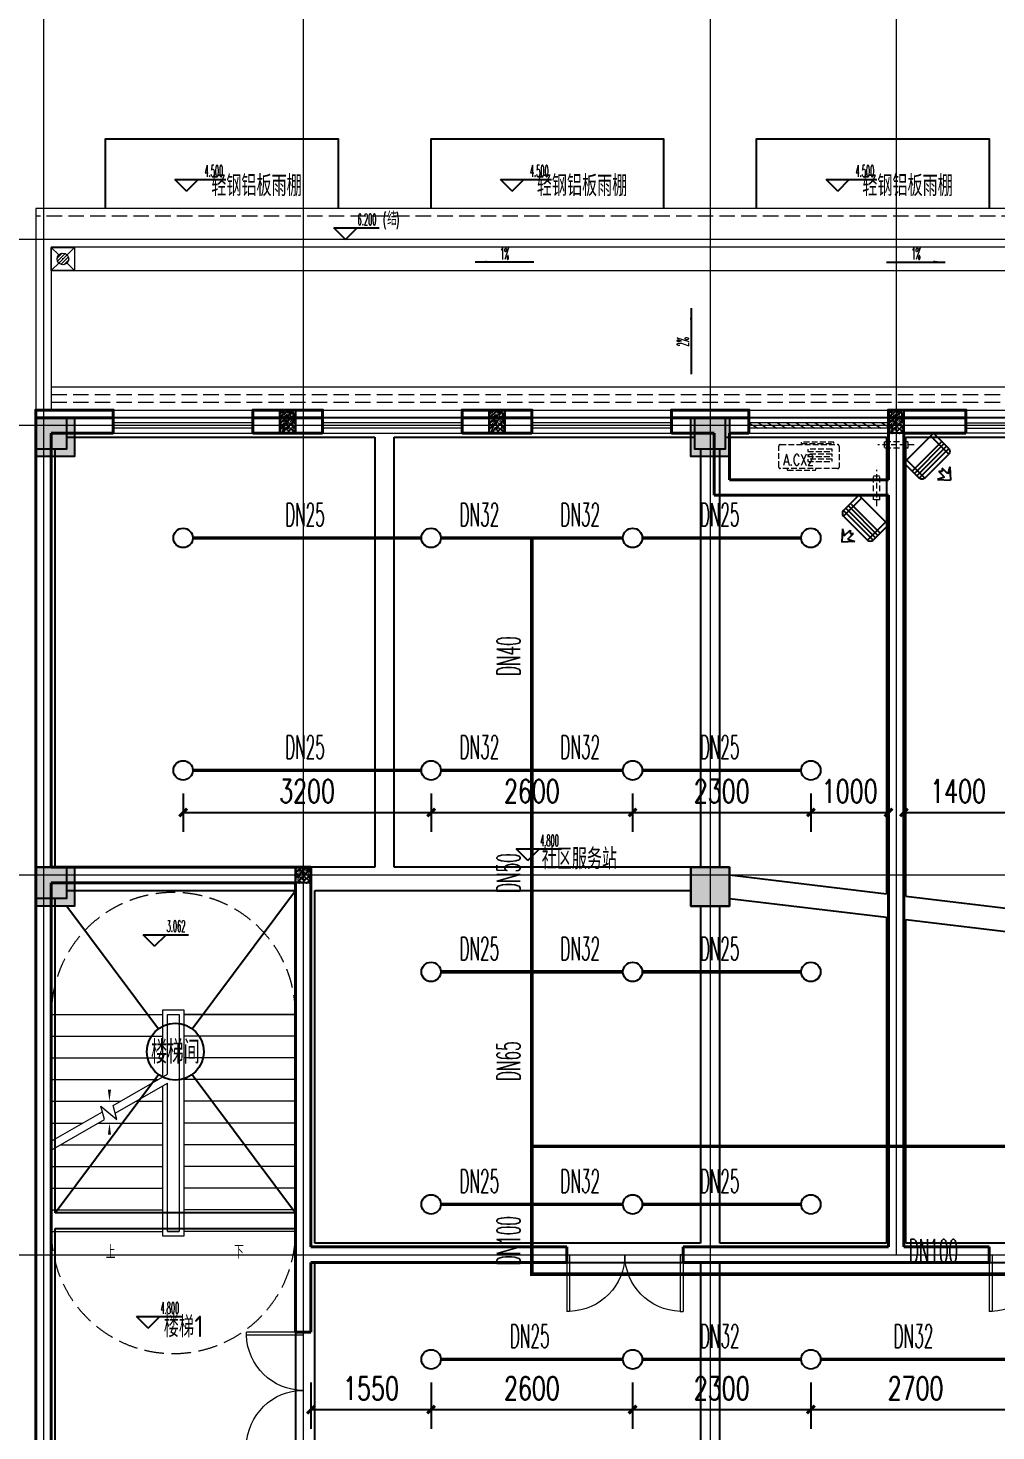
# Model space of a CAD drawing. Extents: x 1031190 to 1725648, y 733081 to 1571294.
# Drawn here: x 1112417 to 1124904, y 1060774 to 1078877 of the extents above; entities that cross this region are included whole.
import ezdxf

# ---------------------------------------------------------------- set-up
doc = ezdxf.new("R2010")
doc.units = 0
doc.header["$LTSCALE"] = 1000
doc.header["$MEASUREMENT"] = 0
for name, pattern in [('__DASH', [0.35, 0.25, -0.1]), ('ACAD_ISO10W100', [18.5, 12, -3, 0.5, -3]), ('DASH', [0.35, 0.25, -0.1]), ('DOTE', [2.42, 2, -0.2, 0.02, -0.2]), ('HIDDEN', [0.375, 0.25, -0.125])]:
    doc.linetypes.add(name, pattern=pattern)
for name, color, linetype in [('A-AC', 8, 'Continuous'), ('BEAM', 4, 'Continuous'), ('DIM_ELEV', 3, 'Continuous'), ('DIM_SYMB', 3, 'Continuous'), ('EQUIP_不分区喷淋', 7, 'Continuous'), ('PIPE-不分区喷淋', 6, 'ZP'), ('PUB_TEXT', 4, 'Continuous'), ('S-COLU-HATCH', 30, 'Continuous'), ('S-COLU-LINE1', 6, 'Continuous'), ('TEXT_不分区喷淋', 7, 'Continuous'), ('TWT_DIM', 3, 'Continuous'), ('立面', 73, 'Continuous')]:
    doc.layers.add(name, color=color, linetype=linetype)
for name, color, linetype, lineweight in [('DOTE', 19, 'DOTE', 9), ('LVTRY', 1, 'Continuous', 13), ('STAIR', 2, 'Continuous', 18), ('WALL', 9, 'Continuous', 40), ('WINDOW', 8, 'Continuous', 15), ('平面-分水线', 214, 'Continuous', 15), ('平面-排水沟', 86, 'Continuous', 15), ('平面-看线', 45, 'Continuous', 15), ('平面-空调室内机', 8, 'Continuous', 9), ('平面-空调预留孔', 8, 'Continuous', 15)]:
    doc.layers.add(name, color=color, linetype=linetype, lineweight=lineweight)
doc.styles.add('_TCH_DIM', font='SIMPLEX.shx', dxfattribs={"width": 0.6, "oblique": 10, "bigfont": 'hztxt.shx'})
doc.styles.add('_TCH_DIM_T3', font='SIMPLEX', dxfattribs={"width": 0.705882, "bigfont": 'GBCBIG'})
doc.styles.add('_TWT_PIPEDN', font='SIMPLEX.shx', dxfattribs={"width": 0.6, "oblique": 10, "height": 3, "bigfont": 'HZTXT.shx'})
doc.styles.get("Standard").update_dxf_attribs({"font": 'gbenor.shx', "bigfont": 'gbcbig.shx'})
doc.styles.add('TSSD_REIN', font='tssdeng.shx', dxfattribs={"width": 0.7, "bigfont": 'hztxt.shx'})
doc.linetypes.add('ZP', pattern='A,3,-0.2,["ZP",Standard,S=0.25,R=0,X=-0.1,Y=-0.115],-0.35', length=3.55)
doc.dimstyles.new('_TWT_ARCH&&100', dxfattribs={"dimtxt": 297.5, "dimasz": 100, "dimexe": 250, "dimexo": 300, "dimgap": 126.25, "dimtad": 1, "dimdec": 0, "dimzin": 0, "dimdsep": 46, "dimtxsty": '_TCH_DIM_T3', "dimblk": 'ARCHTICK', "dimcen": 0.09, "dimclrt": 7, "dimazin": 2, "dimtfac": 1, "dimtdec": 0, "dimtix": 1, "dimtmove": 2, "dimatfit": 3, "dimfxl": 0, "dimtolj": 1, "dimtzin": 0, "dimarcsym": 0})

# ---------------------------------------------------------------- blocks, each defined once
blk = doc.blocks.new('A$C2C0A525A')
at = {"layer": 'BEAM', "linetype": 'ByBlock'}
h = blk.add_hatch(dxfattribs=at)
h.set_pattern_fill('ARMORED', color=2, scale=10, style=0)
h.set_pattern_definition([(50, (-1641571.62, 477805.3), (71.7260183, -6.2752135), [7.5, -82.5]), (355, (-1641571.62, 477805.3), (-13.8751334, 75.2192134), [6, -66]), (100.4514, (-1641565.64, 477804.78), (57.8509382, 68.9439542), [6.374019, -70.1142112]), (46.1842, (-1641571.62, 477825.3), (106.724105, -16.5519014), [11.25, -123.75]), (96.6356, (-1641562.72, 477823.92), (93.4662706, 97.411787), [9.561029, -105.1713]), (351.1842, (-1641571.62, 477825.3), (93.4661945, 97.41186), [9, -99]), (21, (-1641561.62, 477820.3), (59.6907052, -40.261889), [7.5, -82.5]), (326, (-1641561.62, 477820.3), (24.3315332, 72.5150045), [6, -66]), (71.4514, (-1641556.644, 477816.95), (84.0222629, 32.2530497), [6.374019, -70.1142112]), (37.5, (-1641571.618, 477805.302), (1.21598553, 33.2893854), [0, -65.2, 0, -67, 0, -66.25]), (7.5, (-1641571.62, 477805.302), (26.30695374, 39.4411712), [0, -38.2, 0, -63.7, 0, -25.25]), (327.5, (-1641593.918, 477805.302), (53.3822436, -2.25548717), [0, -25, 0, -78, 0, -103.5]), (317.5, (-1641603.92, 477805.3), (58.3186169, 10.0104982), [0, -32.5, 0, -51.8, 0, -73.5]), (45, (-1641571.62, 477805.3), (-35.355339, 35.355339), [])])
h.paths.add_polyline_path([(3050, 200), (3050, -100), (3250, -100), (3250, 200)])
h = blk.add_hatch(dxfattribs=at)
h.set_pattern_fill('ARMORED', color=2, scale=10, style=0)
h.set_pattern_definition([(50, (-1638871.62, 477805.3), (71.7260183, -6.2752135), [7.5, -82.5]), (355, (-1638871.62, 477805.3), (-13.8751334, 75.2192134), [6, -66]), (100.4514, (-1638865.64, 477804.78), (57.8509382, 68.9439542), [6.374019, -70.1142112]), (46.1842, (-1638871.62, 477825.3), (106.724105, -16.5519014), [11.25, -123.75]), (96.6356, (-1638862.72, 477823.92), (93.4662706, 97.411787), [9.561029, -105.1713]), (351.1842, (-1638871.62, 477825.3), (93.4661945, 97.41186), [9, -99]), (21, (-1638861.62, 477820.3), (59.6907052, -40.261889), [7.5, -82.5]), (326, (-1638861.62, 477820.3), (24.3315332, 72.5150045), [6, -66]), (71.4514, (-1638856.644, 477816.95), (84.0222629, 32.2530497), [6.374019, -70.1142112]), (37.5, (-1638871.618, 477805.302), (1.21598553, 33.2893854), [0, -65.2, 0, -67, 0, -66.25]), (7.5, (-1638871.62, 477805.302), (26.30695374, 39.4411712), [0, -38.2, 0, -63.7, 0, -25.25]), (327.5, (-1638893.918, 477805.302), (53.3822436, -2.25548717), [0, -25, 0, -78, 0, -103.5]), (317.5, (-1638903.92, 477805.3), (58.3186169, 10.0104982), [0, -32.5, 0, -51.8, 0, -73.5]), (45, (-1638871.62, 477805.3), (-35.355339, 35.355339), [])])
h.paths.add_polyline_path([(5750, 200), (5750, -100), (5950, -100), (5950, 200)])
h = blk.add_hatch(dxfattribs=at)
h.set_pattern_fill('ARMORED', color=2, scale=10, style=0)
h.set_pattern_definition([(50, (-1633721.62, 477805.3), (71.7260183, -6.2752135), [7.5, -82.5]), (355, (-1633721.62, 477805.3), (-13.8751334, 75.2192134), [6, -66]), (100.4514, (-1633715.64, 477804.78), (57.8509382, 68.9439542), [6.374019, -70.1142112]), (46.1842, (-1633721.62, 477825.3), (106.724105, -16.5519014), [11.25, -123.75]), (96.6356, (-1633712.72, 477823.92), (93.4662706, 97.411787), [9.561029, -105.1713]), (351.1842, (-1633721.62, 477825.3), (93.4661945, 97.41186), [9, -99]), (21, (-1633711.62, 477820.3), (59.6907052, -40.261889), [7.5, -82.5]), (326, (-1633711.62, 477820.3), (24.3315332, 72.5150045), [6, -66]), (71.4514, (-1633706.644, 477816.95), (84.0222629, 32.2530497), [6.374019, -70.1142112]), (37.5, (-1633721.618, 477805.302), (1.21598553, 33.2893854), [0, -65.2, 0, -67, 0, -66.25]), (7.5, (-1633721.62, 477805.302), (26.30695374, 39.4411712), [0, -38.2, 0, -63.7, 0, -25.25]), (327.5, (-1633743.918, 477805.302), (53.3822436, -2.25548717), [0, -25, 0, -78, 0, -103.5]), (317.5, (-1633753.92, 477805.3), (58.3186169, 10.0104982), [0, -32.5, 0, -51.8, 0, -73.5]), (45, (-1633721.62, 477805.3), (-35.355339, 35.355339), [])])
h.paths.add_polyline_path([(10900, 200), (10900, -100), (11100, -100), (11100, 200)])
at = {"layer": 'BEAM', "ltscale": 10}
h = blk.add_hatch(color=256, dxfattribs=at)
h.dxf.hatch_style = 1
h.paths.add_polyline_path([(300, 100), (-100, 100), (-100, -300), (300, -300)])
h = blk.add_hatch(color=256, dxfattribs=at)
h.dxf.hatch_style = 1
h.paths.add_polyline_path([(8800, 100), (8400, 100), (8400, -300), (8800, -300)])
h = blk.add_hatch(color=256, dxfattribs=at)
h.dxf.hatch_style = 1
h.paths.add_polyline_path([(300, -5700), (-100, -5700), (-100, -6100), (300, -6100)])
at = {"layer": 'BEAM', "linetype": 'ByBlock'}
h = blk.add_hatch(dxfattribs=at)
h.set_pattern_fill('ARMORED', color=2, scale=10, style=0)
h.set_pattern_definition([(50, (-1641371.62, 472005.3), (71.7260183, -6.2752135), [7.5, -82.5]), (355, (-1641371.62, 472005.3), (-13.8751334, 75.2192134), [6, -66]), (100.4514, (-1641365.64, 472004.78), (57.8509382, 68.9439542), [6.374019, -70.1142112]), (46.1842, (-1641371.62, 472025.3), (106.724105, -16.5519014), [11.25, -123.75]), (96.6356, (-1641362.72, 472023.92), (93.4662706, 97.411787), [9.561029, -105.1713]), (351.1842, (-1641371.62, 472025.3), (93.4661945, 97.41186), [9, -99]), (21, (-1641361.62, 472020.3), (59.6907052, -40.261889), [7.5, -82.5]), (326, (-1641361.62, 472020.3), (24.3315332, 72.5150045), [6, -66]), (71.4514, (-1641356.644, 472016.95), (84.0222629, 32.2530497), [6.374019, -70.1142112]), (37.5, (-1641371.618, 472005.302), (1.21598553, 33.2893854), [0, -65.2, 0, -67, 0, -66.25]), (7.5, (-1641371.62, 472005.302), (26.30695374, 39.4411712), [0, -38.2, 0, -63.7, 0, -25.25]), (327.5, (-1641393.918, 472005.302), (53.3822436, -2.25548717), [0, -25, 0, -78, 0, -103.5]), (317.5, (-1641403.92, 472005.3), (58.3186169, 10.0104982), [0, -32.5, 0, -51.8, 0, -73.5]), (45, (-1641371.62, 472005.3), (-35.355339, 35.355339), [])])
h.paths.add_polyline_path([(3250, -5700), (3250, -5900), (3450, -5900), (3450, -5700)])
at = {"layer": 'BEAM', "ltscale": 10}
h = blk.add_hatch(color=256, dxfattribs=at)
h.dxf.hatch_style = 1
h.paths.add_polyline_path([(8850, -5700), (8350, -5700), (8350, -6200), (8850, -6200)])
at = {"layer": 'BEAM'}
for p, q in [((4400, 100), (300, 100)), ((8400, 100), (4400, 100)), ((11000, 100), (8800, 100)), ((14000, 100), (11000, 100)), ((300, -150), (4275, -150)), ((4275, -150), (4275, -5700)), ((4525, -150), (8400, -150)), ((4525, -5700), (4525, -150)), ((8800, -150), (10875, -150)), ((10875, -150), (10875, -6042)), ((11125, -150), (13875, -150)), ((11125, -6072), (11125, -150)), ((-100, -300), (-100, -5700)), ((150, -5700), (150, -300)), ((8475, -300), (8475, -5700)), ((8725, -5700), (8725, -300)), ((3375, -5700), (300, -5700)), ((4275, -5700), (3375, -5700)), ((8350, -5700), (4525, -5700)), ((8850, -5799), (10875, -6042)), ((-100, -6100), (-100, -10260)), ((150, -10160), (150, -6100)), ((300, -6000), (3250, -6000)), ((1919, -7786), (3250, -6000)), ((3250, -6000), (3250, -10160)), ((3500, -6000), (4400, -6000)), ((3500, -10260), (3500, -6000)), ((4400, -6000), (8350, -6000)), ((8850, -6101), (10875, -6345)), ((11125, -6072), (13875, -6403)), ((300, -6200), (1482, -7786)), ((8475, -6200), (8475, -10550)), ((8725, -10550), (8725, -6200)), ((10875, -6345), (10875, -10550)), ((11125, -10550), (11125, -6375)), ((11125, -6375), (13875, -6705)), ((151, -10160), (1482, -8374)), ((1919, -8374), (3250, -10160)), ((-100, -10260), (-100, -13100)), ((3250, -10160), (150, -10160)), ((3500, -10550), (3500, -10260)), ((150, -13100), (150, -10360)), ((150, -10360), (3250, -10360)), ((3250, -10360), (3250, -10700)), ((8475, -10550), (3500, -10550)), ((10875, -10550), (8725, -10550)), ((13875, -10550), (11125, -10550)), ((3250, -10700), (3250, -13250)), ((3500, -13250), (3500, -10800)), ((3500, -10800), (8475, -10800)), ((8475, -10800), (8475, -13100)), ((8725, -13100), (8725, -10800)), ((8725, -10800), (11000, -10800)), ((11000, -10800), (14000, -10800))]:
    blk.add_line(p, q, dxfattribs=at)
at = {"layer": 'BEAM', "color": 2, "linetype": 'ByBlock'}
for points in [[(3050, 200), (3250, 200), (3250, -100), (3050, -100)], [(5750, 200), (5950, 200), (5950, -100), (5750, -100)], [(10900, 200), (11100, 200), (11100, -100), (10900, -100)], [(3250, -5700), (3450, -5700), (3450, -5900), (3250, -5900)]]:
    blk.add_lwpolyline(points, close=True, dxfattribs=at)
at = {"layer": 'BEAM'}
for points in [[(300, 100), (-100, 100), (-100, -300), (300, -300)], [(8800, 100), (8400, 100), (8400, -300), (8800, -300)], [(300, -5700), (-100, -5700), (-100, -6100), (300, -6100)], [(8850, -5700), (8350, -5700), (8350, -6200), (8850, -6200)]]:
    blk.add_lwpolyline(points, close=True, dxfattribs=at)
blk.add_circle((1700, -8080), 367, dxfattribs=at)
at = {"layer": 'BEAM', "style": 'TSSD_REIN', "width": 0.7}
blk.add_text('楼梯间', height=300, dxfattribs=at).set_placement((1386, -8234))
blk = doc.blocks.new('QER5Y5WE3')
for p, q in [((-194, 188), (-1, 388)), ((72, 389), (-156, 153)), ((389, 14), (0, 389)), ((72, 389), (387, 86)), ((236, 408), (404, 419)), ((326, 383), (236, 408)), ((326, 383), (253, 308)), ((399, 251), (404, 419)), ((194, -188), (-194, 188)), ((292, -73), (-90, 296)), ((321, -43), (-61, 326)), ((360, -17), (-29, 359)), ((297, 307), (253, 308)), ((299, 264), (297, 307)), ((372, 340), (299, 264)), ((399, 251), (372, 340)), ((387, 86), (159, -151)), ((388, 13), (194, -188))]:
    blk.add_line(p, q)
for centre, start, end in [((36, 352), 46.0154, 136.0154), ((351, 49), 316.0154, 46.0154)]:
    blk.add_arc(centre, 51.3, start, end)
blk = doc.blocks.new('dongkong')
at = {"layer": '平面-空调预留孔', "linetype": 'HIDDEN', "ltscale": 0.3}
for p, q in [((-603836, 210821), (-603836, 210511)), ((-603836, 210821), (-603756, 210821)), ((-603796, 210900), (-603796, 210431)), ((-603756, 210821), (-603756, 210511))]:
    blk.add_line(p, q, dxfattribs=at)
blk.add_lwpolyline([(-603756, 210511), (-603836, 210511)], dxfattribs=at)
blk = doc.blocks.new('$lvtry$00000171')
for p, q in [((-74, 11), (-11, 74)), ((-70, -27), (27, 70)), ((-53, -53), (53, 53)), ((-27, -70), (70, 27)), ((11, -74), (74, -11))]:
    blk.add_line(p, q)
blk.add_circle((0, 0), 75)
blk.add_point((0, 0))
blk = doc.blocks.new('R5T6Y7TRF')
at = {"layer": '平面-分水线', "elevation": -134}
blk.add_lwpolyline([(392485, -26438), (392785, -26438), (392785, -26738), (392485, -26738)], close=True, dxfattribs=at)
for points in [[(392485, -26438), (392582, -26534)], [(392688, -26534), (392785, -26438)], [(392485, -26738), (392593, -26629)], [(392676, -26629), (392785, -26738)]]:
    blk.add_lwpolyline(points, dxfattribs=at)
at = {"layer": 'LVTRY'}
blk.add_blockref('$lvtry$00000171', (392635, -26588, -134), dxfattribs=at)
blk = doc.blocks.new('ferre')
at = {"layer": '平面-空调预留孔', "linetype": 'DASH', "ltscale": 0.3}
for p, q in [((93393, 115403), (93393, 115393)), ((93403, 115383), (93756, 115383)), ((93766, 115393), (93766, 115403))]:
    blk.add_line(p, q, dxfattribs=at)
blk.add_lwpolyline([(94046, 115403), (93306, 115403, -0.414214), (93286, 115423), (93286, 115693, -0.414214), (93306, 115713), (94046, 115713, -0.414214), (94066, 115693), (94066, 115423, -0.414214)], format="xyb", close=True, dxfattribs=at)
for points in [[(93997, 115743), (93577, 115743), (93577, 115727), (93997, 115727)], [(93975, 115655), (93660, 115655), (93660, 115626), (93975, 115626)], [(93975, 115589), (93660, 115589), (93660, 115560), (93975, 115560)], [(93975, 115523), (93660, 115523), (93660, 115494), (93975, 115494)]]:
    blk.add_lwpolyline(points, close=True, dxfattribs=at)
for centre, start, end in [((93403, 115393), 180, 270), ((93756, 115393), 270, 0)]:
    blk.add_arc(centre, 10, start, end, dxfattribs=at)
at = {"layer": '平面-空调预留孔', "linetype": 'DASH', "ltscale": 0.3, "style": '_TCH_DIM', "width": 0.705882}
blk.add_text('A.CX2', height=146.9, dxfattribs=at).set_placement((93345, 115443))
blk = doc.blocks.new('fergve')
blk.add_blockref('ferre', (25670, -60416))
blk = doc.blocks.new('rewerwer')
at = {"layer": 'S-COLU-HATCH'}
h = blk.add_hatch(color=8, dxfattribs=at)
h.dxf.hatch_style = 1
h.paths.add_polyline_path([(1293088, 1151056), (1293588, 1151056), (1293588, 1150556), (1293088, 1150556)])
h = blk.add_hatch(color=8, dxfattribs=at)
h.dxf.hatch_style = 1
h.paths.add_polyline_path([(1301538, 1151056), (1302038, 1151056), (1302038, 1150556), (1301538, 1150556)])
h = blk.add_hatch(color=8, dxfattribs=at)
h.dxf.hatch_style = 1
h.paths.add_polyline_path([(1293088, 1145256), (1293588, 1145256), (1293588, 1144756), (1293088, 1144756)])
h = blk.add_hatch(color=8, dxfattribs=at)
h.dxf.hatch_style = 1
h.paths.add_polyline_path([(1301538, 1145256), (1302038, 1145256), (1302038, 1144756), (1301538, 1144756)])
at = {"layer": 'S-COLU-LINE1', "color": 8}
for points in [[(1293088, 1151056), (1293588, 1151056), (1293588, 1150556), (1293088, 1150556)], [(1301538, 1151056), (1302038, 1151056), (1302038, 1150556), (1301538, 1150556)], [(1293088, 1145256), (1293588, 1145256), (1293588, 1144756), (1293088, 1144756)], [(1301538, 1145256), (1302038, 1145256), (1302038, 1144756), (1301538, 1144756)]]:
    blk.add_lwpolyline(points, close=True, dxfattribs=at)
blk = doc.blocks.new('_ArchTick')
at = {"color": 0, "linetype": 'ByBlock', "const_width": 0.4}
blk.add_lwpolyline([(-0.5, -0.5), (0.5, 0.5)], dxfattribs=at)
blk = doc.blocks.new('*D572')
at = {"layer": 'Defpoints', "color": 0}
for p in [(1123717, 1069298), (1125117, 1069298), (1125117, 1068755)]:
    blk.add_point(p, dxfattribs=at)
at = {"layer": 'TWT_DIM', "color": 0, "lineweight": -2}
for p, q in [((1123717, 1068998), (1123717, 1068505)), ((1125117, 1068998), (1125117, 1068505)), ((1123717, 1068755), (1125117, 1068755))]:
    blk.add_line(p, q, dxfattribs=at)
at = {"layer": 'TWT_DIM', "color": 0, "lineweight": -2, "xscale": 100, "yscale": 100, "zscale": 100, "rotation": 180}
blk.add_blockref('_ArchTick', (1123717, 1068755), dxfattribs=at)
at = {"layer": 'TWT_DIM', "color": 0, "lineweight": -2, "xscale": 100, "yscale": 100, "zscale": 100}
blk.add_blockref('_ArchTick', (1125117, 1068755), dxfattribs=at)
at = {"layer": 'TWT_DIM', "color": 7, "insert": (1124417, 1069030), "char_height": 297.5, "attachment_point": 5, "style": '_TCH_DIM_T3'}
blk.add_mtext('\\A1;1400', dxfattribs=at)
blk = doc.blocks.new('*D637')
at = {"layer": 'Defpoints', "color": 0}
for p in [(1114417, 1069298), (1117617, 1069298), (1117617, 1068755)]:
    blk.add_point(p, dxfattribs=at)
at = {"layer": 'TWT_DIM', "color": 0, "lineweight": -2}
for p, q in [((1114417, 1068998), (1114417, 1068505)), ((1117617, 1068998), (1117617, 1068505)), ((1114417, 1068755), (1117617, 1068755))]:
    blk.add_line(p, q, dxfattribs=at)
at = {"layer": 'TWT_DIM', "color": 0, "lineweight": -2, "xscale": 100, "yscale": 100, "zscale": 100, "rotation": 180}
blk.add_blockref('_ArchTick', (1114417, 1068755), dxfattribs=at)
at = {"layer": 'TWT_DIM', "color": 0, "lineweight": -2, "xscale": 100, "yscale": 100, "zscale": 100}
blk.add_blockref('_ArchTick', (1117617, 1068755), dxfattribs=at)
at = {"layer": 'TWT_DIM', "color": 7, "insert": (1116017, 1069030), "char_height": 297.5, "attachment_point": 5, "style": '_TCH_DIM_T3'}
blk.add_mtext('\\A1;3200', dxfattribs=at)
blk = doc.blocks.new('*D638')
at = {"layer": 'Defpoints', "color": 0}
for p in [(1117617, 1069298), (1120217, 1069298), (1120217, 1068755)]:
    blk.add_point(p, dxfattribs=at)
at = {"layer": 'TWT_DIM', "color": 0, "lineweight": -2}
for p, q in [((1117617, 1068998), (1117617, 1068505)), ((1120217, 1068998), (1120217, 1068505)), ((1117617, 1068755), (1120217, 1068755))]:
    blk.add_line(p, q, dxfattribs=at)
at = {"layer": 'TWT_DIM', "color": 0, "lineweight": -2, "xscale": 100, "yscale": 100, "zscale": 100, "rotation": 180}
blk.add_blockref('_ArchTick', (1117617, 1068755), dxfattribs=at)
at = {"layer": 'TWT_DIM', "color": 0, "lineweight": -2, "xscale": 100, "yscale": 100, "zscale": 100}
blk.add_blockref('_ArchTick', (1120217, 1068755), dxfattribs=at)
at = {"layer": 'TWT_DIM', "color": 7, "insert": (1118917, 1069030), "char_height": 297.5, "attachment_point": 5, "style": '_TCH_DIM_T3'}
blk.add_mtext('\\A1;2600', dxfattribs=at)
blk = doc.blocks.new('*D639')
at = {"layer": 'Defpoints', "color": 0}
for p in [(1120217, 1069298), (1122517, 1069298), (1122517, 1068755)]:
    blk.add_point(p, dxfattribs=at)
at = {"layer": 'TWT_DIM', "color": 0, "lineweight": -2}
for p, q in [((1120217, 1068998), (1120217, 1068505)), ((1122517, 1068998), (1122517, 1068505)), ((1120217, 1068755), (1122517, 1068755))]:
    blk.add_line(p, q, dxfattribs=at)
at = {"layer": 'TWT_DIM', "color": 0, "lineweight": -2, "xscale": 100, "yscale": 100, "zscale": 100, "rotation": 180}
blk.add_blockref('_ArchTick', (1120217, 1068755), dxfattribs=at)
at = {"layer": 'TWT_DIM', "color": 0, "lineweight": -2, "xscale": 100, "yscale": 100, "zscale": 100}
blk.add_blockref('_ArchTick', (1122517, 1068755), dxfattribs=at)
at = {"layer": 'TWT_DIM', "color": 7, "insert": (1121367, 1069030), "char_height": 297.5, "attachment_point": 5, "style": '_TCH_DIM_T3'}
blk.add_mtext('\\A1;2300', dxfattribs=at)
blk = doc.blocks.new('*D640')
at = {"layer": 'Defpoints', "color": 0}
for p in [(1122517, 1069298), (1123517, 1069298), (1123517, 1068755)]:
    blk.add_point(p, dxfattribs=at)
at = {"layer": 'TWT_DIM', "color": 0, "lineweight": -2}
for p, q in [((1122517, 1068998), (1122517, 1068505)), ((1123517, 1068998), (1123517, 1068505)), ((1122517, 1068755), (1123517, 1068755))]:
    blk.add_line(p, q, dxfattribs=at)
at = {"layer": 'TWT_DIM', "color": 0, "lineweight": -2, "xscale": 100, "yscale": 100, "zscale": 100, "rotation": 180}
blk.add_blockref('_ArchTick', (1122517, 1068755), dxfattribs=at)
at = {"layer": 'TWT_DIM', "color": 0, "lineweight": -2, "xscale": 100, "yscale": 100, "zscale": 100}
blk.add_blockref('_ArchTick', (1123517, 1068755), dxfattribs=at)
at = {"layer": 'TWT_DIM', "color": 7, "insert": (1123017, 1069030), "char_height": 297.5, "attachment_point": 5, "style": '_TCH_DIM_T3'}
blk.add_mtext('\\A1;1000', dxfattribs=at)
blk = doc.blocks.new('*D658')
at = {"layer": 'Defpoints', "color": 0}
for p in [(1116067, 1061698), (1117617, 1061698), (1117617, 1061050)]:
    blk.add_point(p, dxfattribs=at)
at = {"layer": 'TWT_DIM', "color": 0, "lineweight": -2}
for p, q in [((1116067, 1061398), (1116067, 1060800)), ((1117617, 1061398), (1117617, 1060800)), ((1116067, 1061050), (1117617, 1061050))]:
    blk.add_line(p, q, dxfattribs=at)
at = {"layer": 'TWT_DIM', "color": 0, "lineweight": -2, "xscale": 100, "yscale": 100, "zscale": 100, "rotation": 180}
blk.add_blockref('_ArchTick', (1116067, 1061050), dxfattribs=at)
at = {"layer": 'TWT_DIM', "color": 0, "lineweight": -2, "xscale": 100, "yscale": 100, "zscale": 100}
blk.add_blockref('_ArchTick', (1117617, 1061050), dxfattribs=at)
at = {"layer": 'TWT_DIM', "color": 7, "insert": (1116842, 1061325), "char_height": 297.5, "attachment_point": 5, "style": '_TCH_DIM_T3'}
blk.add_mtext('\\A1;1550', dxfattribs=at)
blk = doc.blocks.new('*D659')
at = {"layer": 'Defpoints', "color": 0}
for p in [(1117617, 1061698), (1120217, 1061698), (1120217, 1061050)]:
    blk.add_point(p, dxfattribs=at)
at = {"layer": 'TWT_DIM', "color": 0, "lineweight": -2}
for p, q in [((1117617, 1061398), (1117617, 1060800)), ((1120217, 1061398), (1120217, 1060800)), ((1117617, 1061050), (1120217, 1061050))]:
    blk.add_line(p, q, dxfattribs=at)
at = {"layer": 'TWT_DIM', "color": 0, "lineweight": -2, "xscale": 100, "yscale": 100, "zscale": 100, "rotation": 180}
blk.add_blockref('_ArchTick', (1117617, 1061050), dxfattribs=at)
at = {"layer": 'TWT_DIM', "color": 0, "lineweight": -2, "xscale": 100, "yscale": 100, "zscale": 100}
blk.add_blockref('_ArchTick', (1120217, 1061050), dxfattribs=at)
at = {"layer": 'TWT_DIM', "color": 7, "insert": (1118917, 1061325), "char_height": 297.5, "attachment_point": 5, "style": '_TCH_DIM_T3'}
blk.add_mtext('\\A1;2600', dxfattribs=at)
blk = doc.blocks.new('*D660')
at = {"layer": 'Defpoints', "color": 0}
for p in [(1120217, 1061698), (1122517, 1061698), (1122517, 1061050)]:
    blk.add_point(p, dxfattribs=at)
at = {"layer": 'TWT_DIM', "color": 0, "lineweight": -2}
for p, q in [((1120217, 1061398), (1120217, 1060800)), ((1122517, 1061398), (1122517, 1060800)), ((1120217, 1061050), (1122517, 1061050))]:
    blk.add_line(p, q, dxfattribs=at)
at = {"layer": 'TWT_DIM', "color": 0, "lineweight": -2, "xscale": 100, "yscale": 100, "zscale": 100, "rotation": 180}
blk.add_blockref('_ArchTick', (1120217, 1061050), dxfattribs=at)
at = {"layer": 'TWT_DIM', "color": 0, "lineweight": -2, "xscale": 100, "yscale": 100, "zscale": 100}
blk.add_blockref('_ArchTick', (1122517, 1061050), dxfattribs=at)
at = {"layer": 'TWT_DIM', "color": 7, "insert": (1121367, 1061325), "char_height": 297.5, "attachment_point": 5, "style": '_TCH_DIM_T3'}
blk.add_mtext('\\A1;2300', dxfattribs=at)
blk = doc.blocks.new('*D661')
at = {"layer": 'Defpoints', "color": 0}
for p in [(1122517, 1061698), (1125217, 1061698), (1125217, 1061050)]:
    blk.add_point(p, dxfattribs=at)
at = {"layer": 'TWT_DIM', "color": 0, "lineweight": -2}
for p, q in [((1122517, 1061398), (1122517, 1060800)), ((1125217, 1061398), (1125217, 1060800)), ((1122517, 1061050), (1125217, 1061050))]:
    blk.add_line(p, q, dxfattribs=at)
at = {"layer": 'TWT_DIM', "color": 0, "lineweight": -2, "xscale": 100, "yscale": 100, "zscale": 100, "rotation": 180}
blk.add_blockref('_ArchTick', (1122517, 1061050), dxfattribs=at)
at = {"layer": 'TWT_DIM', "color": 0, "lineweight": -2, "xscale": 100, "yscale": 100, "zscale": 100}
blk.add_blockref('_ArchTick', (1125217, 1061050), dxfattribs=at)
at = {"layer": 'TWT_DIM', "color": 7, "insert": (1123867, 1061325), "char_height": 297.5, "attachment_point": 5, "style": '_TCH_DIM_T3'}
blk.add_mtext('\\A1;2700', dxfattribs=at)
blk = doc.blocks.new('$TwtSys$00000125')
blk.add_circle((0, 0, 0), 1)
blk = doc.blocks.new('$DorLib2D$00000002')
for p, q in [((-0.5, 0), (-0.5, 0.4875)), ((-0.475, 0.4875), (-0.5, 0.4875)), ((-0.475, 0), (-0.475, 0.4875)), ((0.475, 0), (0.475, 0.4875)), ((0.475, 0.4875), (0.5, 0.4875)), ((0.5, 0), (0.5, 0.4875)), ((-0.5, 0), (-0.475, 0)), ((0.5, 0), (0.475, 0))]:
    blk.add_line(p, q)
at = {"lineweight": 13}
for centre, start, end in [((-0.4875, 0), 0, 88.53072), ((0.4875, 0), 91.46928, 180)]:
    blk.add_arc(centre, 0.4875, start, end, dxfattribs=at)
blk = doc.blocks.new('$WINLIB2D$00000001')
at = {"color": 0}
for points in [[(-0.5, 0.5), (-0.5, -0.5)], [(-0.5, 0.5), (0.5, 0.5)], [(0.5, -0.5), (0.5, 0.5)], [(0.5, 0.167), (-0.5, 0.167)], [(0.5, -0.167), (-0.5, -0.167)], [(-0.5, -0.5), (0.5, -0.5)]]:
    blk.add_lwpolyline(points, dxfattribs=at)
blk = doc.blocks.new('$WINLIB2D$00000039')
at = {"color": 0}
for points in [[(-0.5, 0.5), (-0.5, -0.5)], [(0.5, 0.5), (-0.5, 0.5)], [(0.5, -0.5), (0.5, 0.5)], [(-0.5, 0.167), (0.5, 0.167)], [(-0.384, -0.167), (-0.448, 0.167)], [(-0.316, -0.167), (-0.38, 0.167)], [(-0.248, -0.167), (-0.312, 0.167)], [(-0.18, -0.167), (-0.244, 0.167)], [(-0.112, -0.167), (-0.176, 0.167)], [(-0.044, -0.167), (-0.108, 0.167)], [(0.024, -0.167), (-0.04, 0.167)], [(0.092, -0.167), (0.028, 0.167)], [(0.16, -0.167), (0.096, 0.167)], [(0.228, -0.167), (0.164, 0.167)], [(0.296, -0.167), (0.232, 0.167)], [(0.364, -0.167), (0.3, 0.167)], [(0.432, -0.167), (0.368, 0.167)], [(0.5, -0.167), (0.436, 0.167)], [(-0.452, -0.167), (-0.5, 0.084)], [(-0.5, -0.167), (0.5, -0.167)], [(0.5, -0.5), (-0.5, -0.5)]]:
    blk.add_lwpolyline(points, dxfattribs=at)

msp = doc.modelspace()

# ---------------------------------------------------------------- hatches: boundary and pattern name
at = {"layer": 'DIM_SYMB'}
for points in [[(1118185.6, 1075855.9), (1118335.6, 1075855.9), (1118335.6, 1075875.9)], [(1124248.3, 1075855.9), (1124098.3, 1075855.9), (1124098.3, 1075875.9)], [(1120975.9, 1075264.7), (1120975.9, 1075114.7), (1120955.9, 1075114.7)]]:
    msp.add_hatch(color=8, dxfattribs=at).paths.add_polyline_path(points)
at = {"layer": 'PIPE-不分区喷淋'}
for points in [[(1118917, 1062797.8), (1118917, 1062775.3), (1118894.5, 1062775.3)], [(1118917, 1062797.8), (1118894.5, 1062797.8), (1118894.5, 1062775.3)]]:
    msp.add_hatch(color=256, dxfattribs=at).paths.add_polyline_path(points)

# ---------------------------------------------------------------- linework, layer by layer
at = {"layer": 'DIM_ELEV', "color": 8}
for p, q in [((1114462.6, 1076773.2), (1114312.6, 1076923.2)), ((1114312.6, 1076923.2), (1114968.6, 1076923.2)), ((1114462.6, 1076773.2), (1114612.6, 1076923.2)), ((1118662.6, 1076773.2), (1118512.6, 1076923.2)), ((1118512.6, 1076923.2), (1119168.6, 1076923.2)), ((1118662.6, 1076773.2), (1118812.6, 1076923.2)), ((1122862.6, 1076773.2), (1122712.6, 1076923.2)), ((1122712.6, 1076923.2), (1123368.6, 1076923.2)), ((1122862.6, 1076773.2), (1123012.6, 1076923.2)), ((1116512.8, 1076147.8), (1116362.8, 1076297.8)), ((1116362.8, 1076297.8), (1116947.4, 1076297.8)), ((1116512.8, 1076147.8), (1116662.8, 1076297.8)), ((1118864.8, 1068133.7), (1118714.8, 1068283.7)), ((1118714.8, 1068283.7), (1119299.4, 1068283.7)), ((1118864.8, 1068133.7), (1119014.8, 1068283.7)), ((1114050.4, 1067027.9), (1113900.4, 1067177.9)), ((1113900.4, 1067177.9), (1114484.9, 1067177.9)), ((1114050.4, 1067027.9), (1114200.4, 1067177.9)), ((1113966.4, 1062101.1), (1113816.4, 1062251.1)), ((1113816.4, 1062251.1), (1114400.9, 1062251.1)), ((1113966.4, 1062101.1), (1114116.4, 1062251.1))]:
    msp.add_line(p, q, dxfattribs=at)
at = {"layer": 'DIM_SYMB', "color": 8}
for points in [[(1118940.7, 1075855.9), (1118185.6, 1075855.9)], [(1123493.3, 1075855.9), (1124248.3, 1075855.9)], [(1120975.9, 1074412.3), (1120975.9, 1075264.7)]]:
    msp.add_lwpolyline(points, dxfattribs=at)
for points in [[(1115117, 1063207.8, 0, 0, 0), (1115117, 1066997.8, 0, 0, 0), (1113467, 1066997.8, 0, 0, 0), (1113467, 1065027.8, 0, 40, 0), (1113467, 1065177.8, 0, 0, 0)], [(1113467, 1063207.8, 0, 0, 0), (1113467, 1064747.8, 0, 40, 0), (1113467, 1064597.8, 0, 0, 0)]]:
    msp.add_lwpolyline(points, format="xyseb", dxfattribs=at)
at = {"layer": 'DOTE', "linetype": 'ACAD_ISO10W100', "ltscale": 100}
for p, q in [((1112617, 1080847.8), (1112617, 1057147.8)), ((1115967, 1080847.8), (1115967, 1057147.8)), ((1121217, 1080847.8), (1121217, 1057147.8)), ((1123617, 1080847.8), (1123617, 1063047.8)), ((1187717, 1076147.8), (1110440.6, 1076147.8)), ((1147017, 1073747.8), (1110440.6, 1073747.8)), ((1129617, 1067947.8), (1110440.6, 1067947.8)), ((1110440.6, 1063047.8), (1143267, 1063047.8))]:
    msp.add_line(p, q, dxfattribs=at)
at = {"layer": 'PIPE-不分区喷淋', "const_width": 45}
for points in [[(1114542, 1072297.8), (1117492, 1072297.8)], [(1117742, 1072297.8), (1118917, 1072297.8)], [(1118917, 1072297.8), (1118917, 1069297.8)], [(1118917, 1072297.8), (1120092, 1072297.8)], [(1120342, 1072297.8), (1122392, 1072297.8)], [(1114542, 1069297.8), (1117492, 1069297.8)], [(1117742, 1069297.8), (1118917, 1069297.8)], [(1118917, 1069297.8), (1118917, 1066697.8)], [(1118917, 1069297.8), (1120092, 1069297.8)], [(1120342, 1069297.8), (1122392, 1069297.8)], [(1117742, 1066697.8), (1118917, 1066697.8)], [(1118917, 1066697.8), (1118917, 1064447.8)], [(1118917, 1066697.8), (1120092, 1066697.8)], [(1120342, 1066697.8), (1122392, 1066697.8)], [(1118917, 1064447.8), (1118917, 1063697.8)], [(1134692, 1064447.8), (1118917, 1064447.8)], [(1117742, 1063697.8), (1118917, 1063697.8)], [(1118917, 1063697.8), (1120092, 1063697.8)], [(1118917, 1063697.8), (1118917, 1062797.8)], [(1122392, 1063697.8), (1120342, 1063697.8)], [(1118917, 1062797.8), (1129317, 1062797.8)], [(1117742, 1061697.8), (1120092, 1061697.8)], [(1120342, 1061697.8), (1122392, 1061697.8)], [(1122642, 1061697.8), (1125092, 1061697.8)]]:
    msp.add_lwpolyline(points, dxfattribs=at)
at = {"layer": 'STAIR', "color": 8}
for p, q in [((1115867, 1067847.8), (1112717, 1067847.8)), ((1112717, 1067847.8), (1112717, 1066147.8)), ((1115867, 1066147.8), (1115867, 1067847.8)), ((1112717, 1064512.5), (1112717, 1066147.8)), ((1112717, 1066147.8), (1114157, 1066147.8)), ((1112717, 1066147.8), (1114157, 1066147.8)), ((1114157, 1065343.9), (1114157, 1066207.8)), ((1114157, 1066207.8), (1114427, 1066207.8)), ((1114217, 1065378.5), (1114217, 1066147.8)), ((1114217, 1065378.5), (1114217, 1066147.8)), ((1114217, 1066147.8), (1114367, 1066147.8)), ((1114217, 1066147.8), (1114367, 1066147.8)), ((1114367, 1066147.8), (1114367, 1063347.8)), ((1114367, 1066147.8), (1114367, 1063347.8)), ((1114427, 1066207.8), (1114427, 1063287.8)), ((1115867, 1066147.8), (1114427, 1066147.8)), ((1114427, 1066147.8), (1115867, 1066147.8)), ((1115867, 1066147.8), (1115867, 1063347.8)), ((1112717, 1065867.8), (1114157, 1065867.8)), ((1115867, 1065867.8), (1114427, 1065867.8)), ((1112717, 1065587.8), (1114157, 1065587.8)), ((1115867, 1065587.8), (1114427, 1065587.8)), ((1113514.1, 1064972.7), (1114217, 1065378.5)), ((1112717, 1065307.8), (1114094.4, 1065307.8)), ((1113540.9, 1064872.7), (1114217, 1065263.1)), ((1114157, 1063287.8), (1114157, 1065228.4)), ((1114217, 1063347.8), (1114217, 1065263.1)), ((1114217, 1063347.8), (1114217, 1065263.1)), ((1115867, 1065307.8), (1114427, 1065307.8)), ((1112717, 1065027.8), (1113609.5, 1065027.8)), ((1113809.5, 1065027.8), (1114157, 1065027.8)), ((1115867, 1065027.8), (1114427, 1065027.8)), ((1112717, 1064512.5), (1113375.8, 1064892.9)), ((1113402.6, 1064792.9), (1113356.4, 1064965.2)), ((1113356.4, 1064965.2), (1113562.4, 1064792.3)), ((1113562.4, 1064792.3), (1113514.1, 1064972.7)), ((1112717, 1064397), (1113402.6, 1064792.9)), ((1112717, 1064747.8), (1113124.5, 1064747.8)), ((1113324.5, 1064747.8), (1114157, 1064747.8)), ((1115867, 1064747.8), (1114427, 1064747.8)), ((1112839.5, 1064467.8), (1114157, 1064467.8)), ((1115867, 1064467.8), (1114427, 1064467.8)), ((1112717, 1063347.8), (1112717, 1064397)), ((1112717, 1064187.8), (1114157, 1064187.8)), ((1115867, 1064187.8), (1114427, 1064187.8)), ((1112717, 1063907.8), (1114157, 1063907.8)), ((1115867, 1063907.8), (1114427, 1063907.8)), ((1112717, 1063627.8), (1114157, 1063627.8)), ((1115867, 1063627.8), (1114427, 1063627.8)), ((1112717, 1063347.8), (1114157, 1063347.8)), ((1114427, 1063287.8), (1114157, 1063287.8)), ((1114367, 1063347.8), (1114217, 1063347.8)), ((1114217, 1063347.8), (1114367, 1063347.8)), ((1115867, 1063347.8), (1114427, 1063347.8))]:
    msp.add_line(p, q, dxfattribs=at)
at = {"layer": 'STAIR', "color": 8, "linetype": '__DASH'}
for centre, start, end in [((1114292, 1066147.8), 0, 180.00244), ((1114292, 1063347.8), 180, 0)]:
    msp.add_arc(centre, 1575, start, end, dxfattribs=at)
at = {"layer": 'WALL', "color": 8}
for p, q in [((1112517, 1067947.8), (1112517, 1073847.8)), ((1113517, 1073847.8), (1112517, 1073847.8)), ((1113517, 1073647.8), (1113517, 1073847.8)), ((1116217, 1073847.8), (1115317, 1073847.8)), ((1115317, 1073847.8), (1115317, 1073647.8)), ((1116217, 1073647.8), (1116217, 1073847.8)), ((1118917, 1073847.8), (1118017, 1073847.8)), ((1118017, 1073847.8), (1118017, 1073647.8)), ((1118917, 1073647.8), (1118917, 1073847.8)), ((1121367, 1073847.8), (1120717, 1073847.8)), ((1120717, 1073847.8), (1120717, 1073647.8)), ((1121717, 1073847.8), (1121367, 1073847.8)), ((1121717, 1073647.8), (1121717, 1073847.8)), ((1123617, 1073847.8), (1123517, 1073847.8)), ((1123517, 1073847.8), (1123517, 1073647.8)), ((1124517, 1073847.8), (1123617, 1073847.8)), ((1124517, 1073647.8), (1124517, 1073847.8)), ((1112717, 1068047.8), (1112717, 1073647.8)), ((1112717, 1073647.8), (1113517, 1073647.8)), ((1115317, 1073647.8), (1116217, 1073647.8)), ((1118017, 1073647.8), (1118917, 1073647.8)), ((1120717, 1073647.8), (1121267, 1073647.8)), ((1121267, 1072847.8), (1121267, 1073647.8)), ((1121467, 1073647.8), (1121717, 1073647.8)), ((1121467, 1073047.8), (1121467, 1073647.8)), ((1123517, 1073647.8), (1123517, 1073047.8)), ((1123717, 1073647.8), (1123717, 1072947.8)), ((1123717, 1073647.8), (1124517, 1073647.8)), ((1121467, 1073047.8), (1123517, 1073047.8)), ((1121267, 1072847.8), (1123517, 1072847.8)), ((1123517, 1072847.8), (1123517, 1063147.8)), ((1123717, 1072947.8), (1123717, 1063147.8)), ((1112517, 1060247.8), (1112517, 1067947.8)), ((1112717, 1068047.8), (1116067, 1068047.8)), ((1116067, 1068047.8), (1116067, 1063147.8)), ((1112717, 1060447.8), (1112717, 1067847.8)), ((1112717, 1067847.8), (1115867, 1067847.8)), ((1115867, 1067847.8), (1115867, 1063047.8)), ((1115867, 1063047.8), (1115867, 1062047.8)), ((1119367, 1063147.8), (1116067, 1063147.8)), ((1119367, 1062947.8), (1119367, 1063147.8)), ((1123517, 1063147.8), (1120867, 1063147.8)), ((1120867, 1063147.8), (1120867, 1062947.8)), ((1124817, 1063147.8), (1123717, 1063147.8)), ((1124817, 1062947.8), (1124817, 1063147.8)), ((1116067, 1062947.8), (1119367, 1062947.8)), ((1116067, 1062047.8), (1116067, 1062947.8)), ((1120867, 1062947.8), (1123617, 1062947.8)), ((1123617, 1062947.8), (1124817, 1062947.8)), ((1115867, 1062047.8), (1116067, 1062047.8))]:
    msp.add_line(p, q, dxfattribs=at)
for points in [[(1113517, 1073847.8), (1113517, 1073947.8), (1112517, 1073947.8), (1112517, 1073847.8)], [(1116217, 1073847.8), (1116217, 1073947.8), (1115317, 1073947.8), (1115317, 1073847.8)], [(1118917, 1073847.8), (1118917, 1073947.8), (1118017, 1073947.8), (1118017, 1073847.8)], [(1121717, 1073847.8), (1121717, 1073947.8), (1120717, 1073947.8), (1120717, 1073847.8)], [(1124517, 1073847.8), (1124517, 1073947.8), (1123517, 1073947.8), (1123517, 1073847.8)]]:
    msp.add_lwpolyline(points, dxfattribs=at)
at = {"layer": '平面-排水沟', "color": 8}
msp.add_lwpolyline([(1112717, 1075747.8), (1146517, 1075747.8)], dxfattribs=at)
at = {"layer": '平面-看线', "color": 8}
for points in [[(1126117, 1076047.8), (1126117, 1076547.8), (1112517, 1076547.8), (1112517, 1073947.8)], [(1146517, 1073947.8), (1146517, 1076047.8), (1112717, 1076047.8), (1112717, 1073947.8)], [(1112717, 1074247.8), (1146517, 1074247.8)], [(1113517, 1073947.8), (1115317, 1073947.8)], [(1116217, 1073947.8), (1118017, 1073947.8)], [(1118917, 1073947.8), (1120717, 1073947.8)], [(1121717, 1073947.8), (1123517, 1073947.8)], [(1124517, 1073947.8), (1126317, 1073947.8)]]:
    msp.add_lwpolyline(points, dxfattribs=at)
at = {"layer": '平面-看线', "color": 8, "linetype": 'DASH', "ltscale": 0.8}
for points in [[(1126017, 1076047.8), (1126017, 1076447.8), (1112517, 1076447.8)], [(1112717, 1074147.8), (1146517, 1074147.8)], [(1112717, 1074047.8), (1146517, 1074047.8)]]:
    msp.add_lwpolyline(points, dxfattribs=at)
at = {"layer": '立面', "color": 8}
for points in [[(1113417, 1076547.8), (1113417, 1077447.8), (1116417, 1077447.8), (1116417, 1076547.8)], [(1117617, 1076547.8), (1117617, 1077447.8), (1120617, 1077447.8), (1120617, 1076547.8)], [(1121817, 1076547.8), (1121817, 1077447.8), (1124817, 1077447.8), (1124817, 1076547.8)]]:
    msp.add_lwpolyline(points, dxfattribs=at)

# ---------------------------------------------------------------- block references
at = {"color": 8}
msp.add_blockref('R5T6Y7TRF', (720232.1, 1102485.4, 134.4), dxfattribs=at)
at = {"layer": 'A-AC', "color": 8, "linetype": 'ByBlock', "xscale": -1, "rotation": 181.0153936611568}
msp.add_blockref('QER5Y5WE3', (1123907.9, 1073456.9), dxfattribs=at)
at = {"layer": 'A-AC', "color": 8, "linetype": 'ByBlock', "rotation": 178.9846063388432}
msp.add_blockref('QER5Y5WE3', (1123326.1, 1072656.9), dxfattribs=at)
at = {"layer": 'BEAM'}
msp.add_blockref('A$C2C0A525A', (1112617, 1073747.8), dxfattribs=at)
at = {"layer": 'EQUIP_不分区喷淋', "xscale": 125, "yscale": 125, "zscale": 125}
for p in [(1114417, 1072297.8), (1117617, 1072297.8), (1120217, 1072297.8), (1122517, 1072297.8), (1114417, 1069297.8), (1117617, 1069297.8), (1120217, 1069297.8), (1122517, 1069297.8), (1117617, 1066697.8), (1120217, 1066697.8), (1122517, 1066697.8), (1117617, 1063697.8), (1120217, 1063697.8), (1122517, 1063697.8), (1117617, 1061697.8), (1120217, 1061697.8), (1122517, 1061697.8)]:
    msp.add_blockref('$TwtSys$00000125', p, dxfattribs=at)
at = {"layer": 'S-COLU-LINE1', "color": 8}
msp.add_blockref('rewerwer', (-180570.7, -77208.4), dxfattribs=at)
at = {"layer": 'WINDOW'}
for name, p, xscale, yscale, zscale, rotation in [('$WINLIB2D$00000001', (1114417, 1073747.8), -1800, 200, -1800, 179.9999999999741), ('$WINLIB2D$00000001', (1117117, 1073747.8), -1800, 200, -1800, 179.9999999999741), ('$WINLIB2D$00000001', (1119817, 1073747.8), -1800, 200, -1800, 179.9999999999741), ('$WINLIB2D$00000039', (1122617, 1073747.8), -1800, -200, -1800, 359.9999999999763), ('$WINLIB2D$00000001', (1125417, 1073747.8), -1800, -200, -1800, 359.9999999999766), ('$DorLib2D$00000002', (1120117, 1063047.8), 1500, -1500, 1500, 359.9999999999947), ('$DorLib2D$00000002', (1125567, 1063047.8), 1500, -1500, 1500, 359.9999999999945), ('$DorLib2D$00000002', (1115967, 1061297.8), 1500, -1500, 1500, 270.0000000000148)]:
    msp.add_blockref(name, p, dxfattribs=dict(at, xscale=xscale, yscale=yscale, zscale=zscale, rotation=rotation))
at = {"layer": '平面-空调室内机', "color": 8, "ltscale": 0.3, "xscale": -1, "rotation": 270}
msp.add_blockref('dongkong', (912951.3, 1677293.8), dxfattribs=at)
at = {"layer": '平面-空调室内机', "color": 8, "ltscale": 0.3, "rotation": 180}
msp.add_blockref('dongkong', (519570.9, 1283608.6), dxfattribs=at)
at = {"layer": '平面-空调预留孔', "color": 8}
msp.add_blockref('fergve', (1003146.1, 1018205.1), dxfattribs=at)

# ---------------------------------------------------------------- texts
at = {"layer": 'DIM_ELEV', "color": 8, "style": '_TCH_DIM'}
for s, height, width, p in [('4.500', 148.75, 0.423529, (1114692.1, 1076958.2)), ('4.500', 148.75, 0.423529, (1118892.1, 1076958.2)), ('4.500', 148.75, 0.423529, (1123092.1, 1076958.2)), ('6.200', 148.75, 0.423529, (1116668.9, 1076332.8)), ('(', 148.8, 0.423529, (1116997.4, 1076332.8)), ('结', 175, 0.6, (1117049.6, 1076332.8)), (')', 148.8, 0.423529, (1117165.2, 1076332.8)), ('4.800', 148.75, 0.423529, (1119022.9, 1068318.7)), ('3.062', 148.75, 0.423529, (1114204.7, 1067212.9)), ('4.800', 148.75, 0.423529, (1114124.4, 1062286.1))]:
    msp.add_text(s, height=height, dxfattribs=dict(at, width=width)).set_placement(p)
at = {"layer": 'DIM_SYMB', "color": 8, "style": '_TCH_DIM', "width": 0.423529}
for p in [(1118506.5, 1075890.9), (1123814.2, 1075890.9)]:
    msp.add_text('1%', height=148.75, dxfattribs=at).set_placement(p)
msp.add_text('2%', height=148.75, rotation=90, dxfattribs=at).set_placement((1120940.9, 1074768.4))
at = {"layer": 'DIM_SYMB', "color": 7, "style": '_TCH_DIM', "width": 0.6}
for s, p in [('上', (1113419.2, 1062997.8)), ('下', (1115073.7, 1062997.8))]:
    msp.add_text(s, height=175, dxfattribs=at).set_placement(p)
at = {"layer": 'PUB_TEXT', "color": 8}
for s, height, p in [('轻钢铝板雨棚', 270.07, (1114780.9, 1076707.6)), ('轻钢铝板雨棚', 270.07, (1118980.9, 1076707.6)), ('轻钢铝板雨棚', 270.07, (1123180.9, 1076707.6)), ('社区服务站', 270.07, (1119044, 1068022)), ('楼梯', 270.07, (1114169.1, 1061983.3)), ('1', 280, (1114562.3, 1061983.3))]:
    msp.add_text(s, height=height, dxfattribs=at).set_placement(p)
at = {"layer": 'TEXT_不分区喷淋', "style": '_TWT_PIPEDN', "width": 0.48}
for s, p in [('DN25', (1115733.4, 1072447.8)), ('DN32', (1117985, 1072447.8)), ('DN32', (1119285, 1072447.8)), ('DN25', (1121083.4, 1072447.8)), ('DN25', (1115733.4, 1069447.8)), ('DN32', (1117985, 1069447.8)), ('DN32', (1119285, 1069447.8)), ('DN25', (1121083.4, 1069447.8)), ('DN25', (1117983.4, 1066847.8)), ('DN32', (1119285, 1066847.8)), ('DN25', (1121083.4, 1066847.8)), ('DN25', (1117983.4, 1063847.8)), ('DN32', (1119285, 1063847.8)), ('DN25', (1121083.4, 1063847.8)), ('DN100', (1123780.1, 1062947.8)), ('DN25', (1118633.4, 1061847.8)), ('DN32', (1121085, 1061847.8)), ('DN32', (1123585, 1061847.8))]:
    msp.add_text(s, height=300, dxfattribs=at).set_placement(p)
for s, p in [('DN40', (1118767, 1070515.8)), ('DN50', (1118767, 1067715.8)), ('DN65', (1118767, 1065289.2)), ('DN100', (1118767, 1062910.9))]:
    msp.add_text(s, height=300, rotation=90, dxfattribs=at).set_placement(p)

# ---------------------------------------------------------------- dimensions: what is measured, and where the dimension line sits
at = {"layer": 'TWT_DIM'}
for p1, p2, distance, picture, middle in [((1114417, 1069297.8), (1117617, 1069297.8), -543.1, '*D637', (1116017, 1069029.6)), ((1117617, 1069297.8), (1120217, 1069297.8), -543.1, '*D638', (1118917, 1069029.6)), ((1120217, 1069297.8), (1122517, 1069297.8), -543.1, '*D639', (1121367, 1069029.6)), ((1122517, 1069297.8), (1123517, 1069297.8), -543.1, '*D640', (1123017, 1069029.6)), ((1123717, 1069297.8), (1125117, 1069297.8), -543.1, '*D572', (1124417, 1069029.6)), ((1116067, 1061697.8), (1117617, 1061697.8), -647.4, '*D658', (1116842, 1061325.4)), ((1117617, 1061697.8), (1120217, 1061697.8), -647.4, '*D659', (1118917, 1061325.4)), ((1120217, 1061697.8), (1122517, 1061697.8), -647.4, '*D660', (1121367, 1061325.4)), ((1122517, 1061697.8), (1125217, 1061697.8), -647.4, '*D661', (1123867, 1061325.4))]:
    dim = msp.add_aligned_dim(p1=p1, p2=p2, distance=distance, dimstyle='_TWT_ARCH&&100', dxfattribs=at)
    dim.commit()
    dim.dimension.update_dxf_attribs({"geometry": picture, "text_midpoint": middle})

doc.saveas('drawing.dxf')
